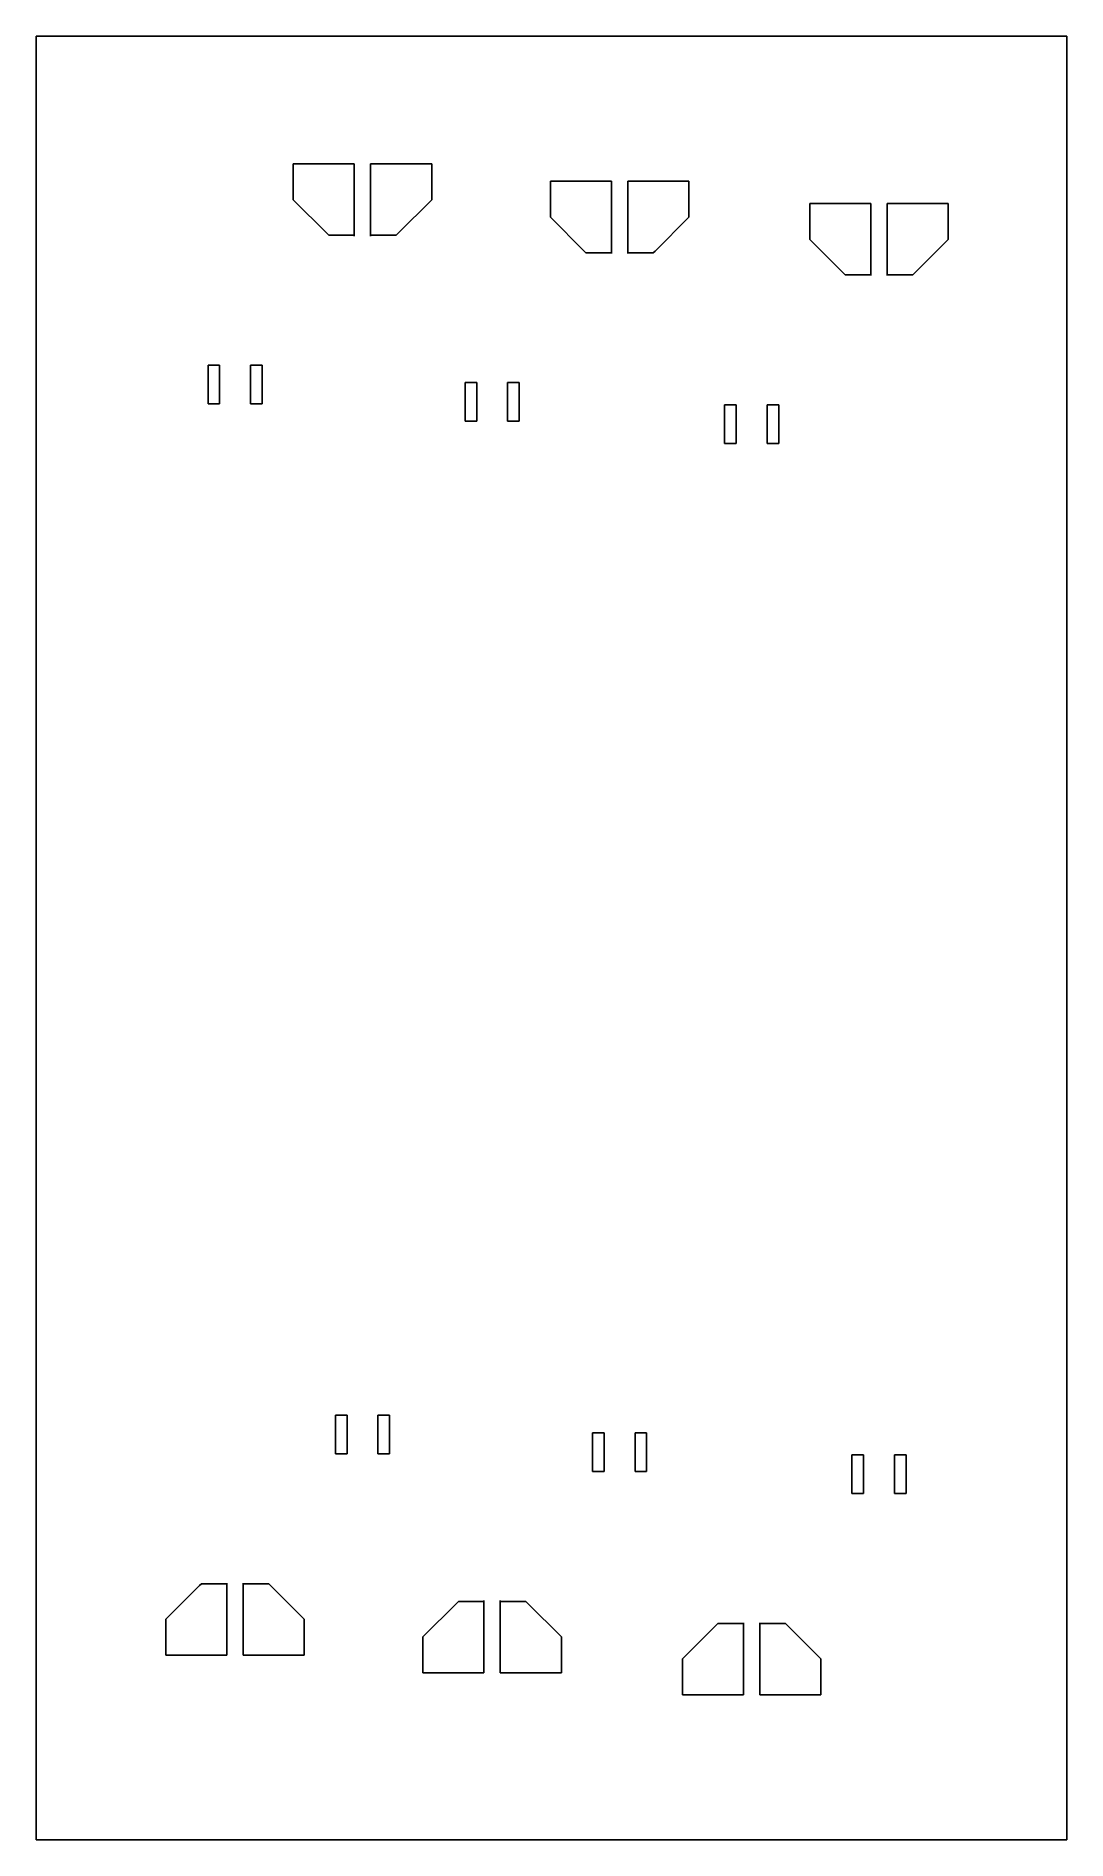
# Model space of a CAD drawing. Header units: inches. Extents: x 24.9 to 64.9, y 13.1 to 83.1.
import ezdxf

# ---------------------------------------------------------------- set-up
doc = ezdxf.new("R2010")
doc.units = ezdxf.units.IN
doc.header["$MEASUREMENT"] = 0
doc.layers.add('OPEN_INSULATION', color=1, linetype='Continuous')

msp = doc.modelspace()

# ---------------------------------------------------------------- linework, layer by layer
at = {"layer": 'OPEN_INSULATION'}
for p, q in [((24.888, 13.064), (24.888, 83.064)), ((24.888, 83.064), (64.888, 83.064)), ((64.888, 83.064), (64.888, 13.064)), ((36.382, 78.109), (34.869, 78.109)), ((34.869, 78.109), (34.869, 76.712)), ((37.237, 78.109), (36.382, 78.109)), ((37.237, 75.335), (37.237, 78.109)), ((37.871, 75.335), (37.871, 78.109)), ((37.871, 78.109), (38.727, 78.109)), ((38.727, 78.109), (40.24, 78.109)), ((40.24, 78.109), (40.24, 76.712)), ((46.357, 77.43), (44.844, 77.43)), ((44.844, 77.43), (44.844, 76.033)), ((47.213, 77.43), (46.357, 77.43)), ((47.213, 74.657), (47.213, 77.43)), ((47.847, 74.657), (47.847, 77.43)), ((47.847, 77.43), (48.702, 77.43)), ((48.702, 77.43), (50.215, 77.43)), ((50.215, 77.43), (50.215, 76.033)), ((34.869, 76.712), (36.179, 75.401)), ((40.24, 76.712), (38.929, 75.401)), ((56.426, 76.57), (54.913, 76.57)), ((54.913, 76.57), (54.913, 75.173)), ((57.281, 76.57), (56.426, 76.57)), ((57.281, 73.796), (57.281, 76.57)), ((57.915, 73.796), (57.915, 76.57)), ((57.915, 76.57), (58.771, 76.57)), ((58.771, 76.57), (60.284, 76.57)), ((60.284, 76.57), (60.284, 75.173)), ((44.844, 76.033), (46.155, 74.723)), ((50.215, 76.033), (48.905, 74.723)), ((36.179, 75.401), (36.245, 75.335)), ((36.245, 75.335), (36.594, 75.335)), ((36.594, 75.335), (37.237, 75.335)), ((37.237, 75.335), (37.237, 75.306)), ((38.514, 75.335), (37.871, 75.335)), ((37.871, 75.335), (37.871, 75.306)), ((38.863, 75.335), (38.514, 75.335)), ((38.929, 75.401), (38.863, 75.335)), ((54.913, 75.173), (56.224, 73.862)), ((60.284, 75.173), (58.973, 73.862)), ((46.155, 74.723), (46.221, 74.657)), ((46.221, 74.657), (46.57, 74.657)), ((46.57, 74.657), (47.213, 74.657)), ((47.213, 74.657), (47.213, 74.628)), ((48.489, 74.657), (47.847, 74.657)), ((47.847, 74.657), (47.847, 74.628)), ((48.839, 74.657), (48.489, 74.657)), ((48.905, 74.723), (48.839, 74.657)), ((56.224, 73.862), (56.29, 73.796)), ((56.29, 73.796), (56.639, 73.796)), ((56.639, 73.796), (57.281, 73.796)), ((57.281, 73.796), (57.281, 73.767)), ((58.558, 73.796), (57.915, 73.796)), ((57.915, 73.796), (57.915, 73.767)), ((58.907, 73.796), (58.558, 73.796)), ((58.973, 73.862), (58.907, 73.796)), ((31.561, 68.794), (31.561, 70.294)), ((31.561, 70.294), (32.011, 70.294)), ((32.011, 70.294), (32.011, 68.794)), ((33.211, 68.794), (33.211, 70.294)), ((33.211, 70.294), (33.661, 70.294)), ((33.661, 70.294), (33.661, 68.794)), ((41.536, 68.115), (41.536, 69.615)), ((41.536, 69.615), (41.986, 69.615)), ((41.986, 69.615), (41.986, 68.115)), ((43.186, 68.115), (43.186, 69.615)), ((43.186, 69.615), (43.636, 69.615)), ((43.636, 69.615), (43.636, 68.115)), ((32.011, 68.794), (31.561, 68.794)), ((33.661, 68.794), (33.211, 68.794)), ((51.605, 67.255), (51.605, 68.755)), ((51.605, 68.755), (52.055, 68.755)), ((52.055, 68.755), (52.055, 67.255)), ((53.255, 67.255), (53.255, 68.755)), ((53.255, 68.755), (53.705, 68.755)), ((53.705, 68.755), (53.705, 67.255)), ((41.986, 68.115), (41.536, 68.115)), ((43.636, 68.115), (43.186, 68.115)), ((52.055, 67.255), (51.605, 67.255)), ((53.705, 67.255), (53.255, 67.255)), ((36.504, 28.043), (36.504, 29.543)), ((36.504, 29.543), (36.954, 29.543)), ((36.954, 29.543), (36.954, 28.043)), ((38.154, 28.043), (38.154, 29.543)), ((38.154, 29.543), (38.604, 29.543)), ((38.604, 29.543), (38.604, 28.043)), ((46.48, 27.364), (46.48, 28.864)), ((46.48, 28.864), (46.93, 28.864)), ((46.93, 28.864), (46.93, 27.364)), ((48.13, 27.364), (48.13, 28.864)), ((48.13, 28.864), (48.58, 28.864)), ((48.58, 28.864), (48.58, 27.364)), ((36.954, 28.043), (36.504, 28.043)), ((38.604, 28.043), (38.154, 28.043)), ((56.548, 26.504), (56.548, 28.004)), ((56.548, 28.004), (56.998, 28.004)), ((56.998, 28.004), (56.998, 26.504)), ((58.198, 26.504), (58.198, 28.004)), ((58.198, 28.004), (58.648, 28.004)), ((58.648, 28.004), (58.648, 26.504)), ((46.93, 27.364), (46.48, 27.364)), ((48.58, 27.364), (48.13, 27.364)), ((56.998, 26.504), (56.548, 26.504)), ((58.648, 26.504), (58.198, 26.504)), ((29.925, 21.625), (31.236, 22.936)), ((31.236, 22.936), (31.302, 23.002)), ((31.302, 23.002), (31.651, 23.002)), ((31.651, 23.002), (32.294, 23.002)), ((32.294, 23.002), (32.294, 23.031)), ((32.294, 23.002), (32.294, 20.228)), ((32.928, 23.002), (32.928, 23.031)), ((32.928, 23.002), (32.928, 20.228)), ((33.57, 23.002), (32.928, 23.002)), ((33.919, 23.002), (33.57, 23.002)), ((33.985, 22.936), (33.919, 23.002)), ((35.296, 21.625), (33.985, 22.936)), ((39.901, 20.947), (41.212, 22.257)), ((41.212, 22.257), (41.277, 22.323)), ((41.277, 22.323), (41.627, 22.323)), ((41.627, 22.323), (42.269, 22.323)), ((42.269, 22.323), (42.269, 22.352)), ((42.269, 22.323), (42.269, 19.549)), ((42.903, 22.323), (42.903, 22.352)), ((42.903, 22.323), (42.903, 19.549)), ((43.546, 22.323), (42.903, 22.323)), ((43.895, 22.323), (43.546, 22.323)), ((43.961, 22.257), (43.895, 22.323)), ((45.272, 20.947), (43.961, 22.257)), ((29.925, 20.228), (29.925, 21.625)), ((35.296, 20.228), (35.296, 21.625)), ((49.969, 20.086), (51.28, 21.397)), ((51.28, 21.397), (51.346, 21.463)), ((51.346, 21.463), (51.695, 21.463)), ((51.695, 21.463), (52.338, 21.463)), ((52.338, 21.463), (52.338, 21.492)), ((52.338, 21.463), (52.338, 18.689)), ((52.972, 21.463), (52.972, 21.492)), ((52.972, 21.463), (52.972, 18.689)), ((53.615, 21.463), (52.972, 21.463)), ((53.964, 21.463), (53.615, 21.463)), ((54.03, 21.397), (53.964, 21.463)), ((55.34, 20.086), (54.03, 21.397)), ((39.901, 19.549), (39.901, 20.947)), ((45.272, 19.549), (45.272, 20.947)), ((31.438, 20.228), (29.925, 20.228)), ((32.294, 20.228), (31.438, 20.228)), ((32.928, 20.228), (33.783, 20.228)), ((33.783, 20.228), (35.296, 20.228)), ((49.969, 18.689), (49.969, 20.086)), ((55.34, 18.689), (55.34, 20.086)), ((41.414, 19.549), (39.901, 19.549)), ((42.269, 19.549), (41.414, 19.549)), ((42.903, 19.549), (43.759, 19.549)), ((43.759, 19.549), (45.272, 19.549)), ((51.482, 18.689), (49.969, 18.689)), ((52.338, 18.689), (51.482, 18.689)), ((52.972, 18.689), (53.827, 18.689)), ((53.827, 18.689), (55.34, 18.689)), ((64.888, 13.064), (24.888, 13.064))]:
    msp.add_line(p, q, dxfattribs=at)

doc.saveas('drawing.dxf')
